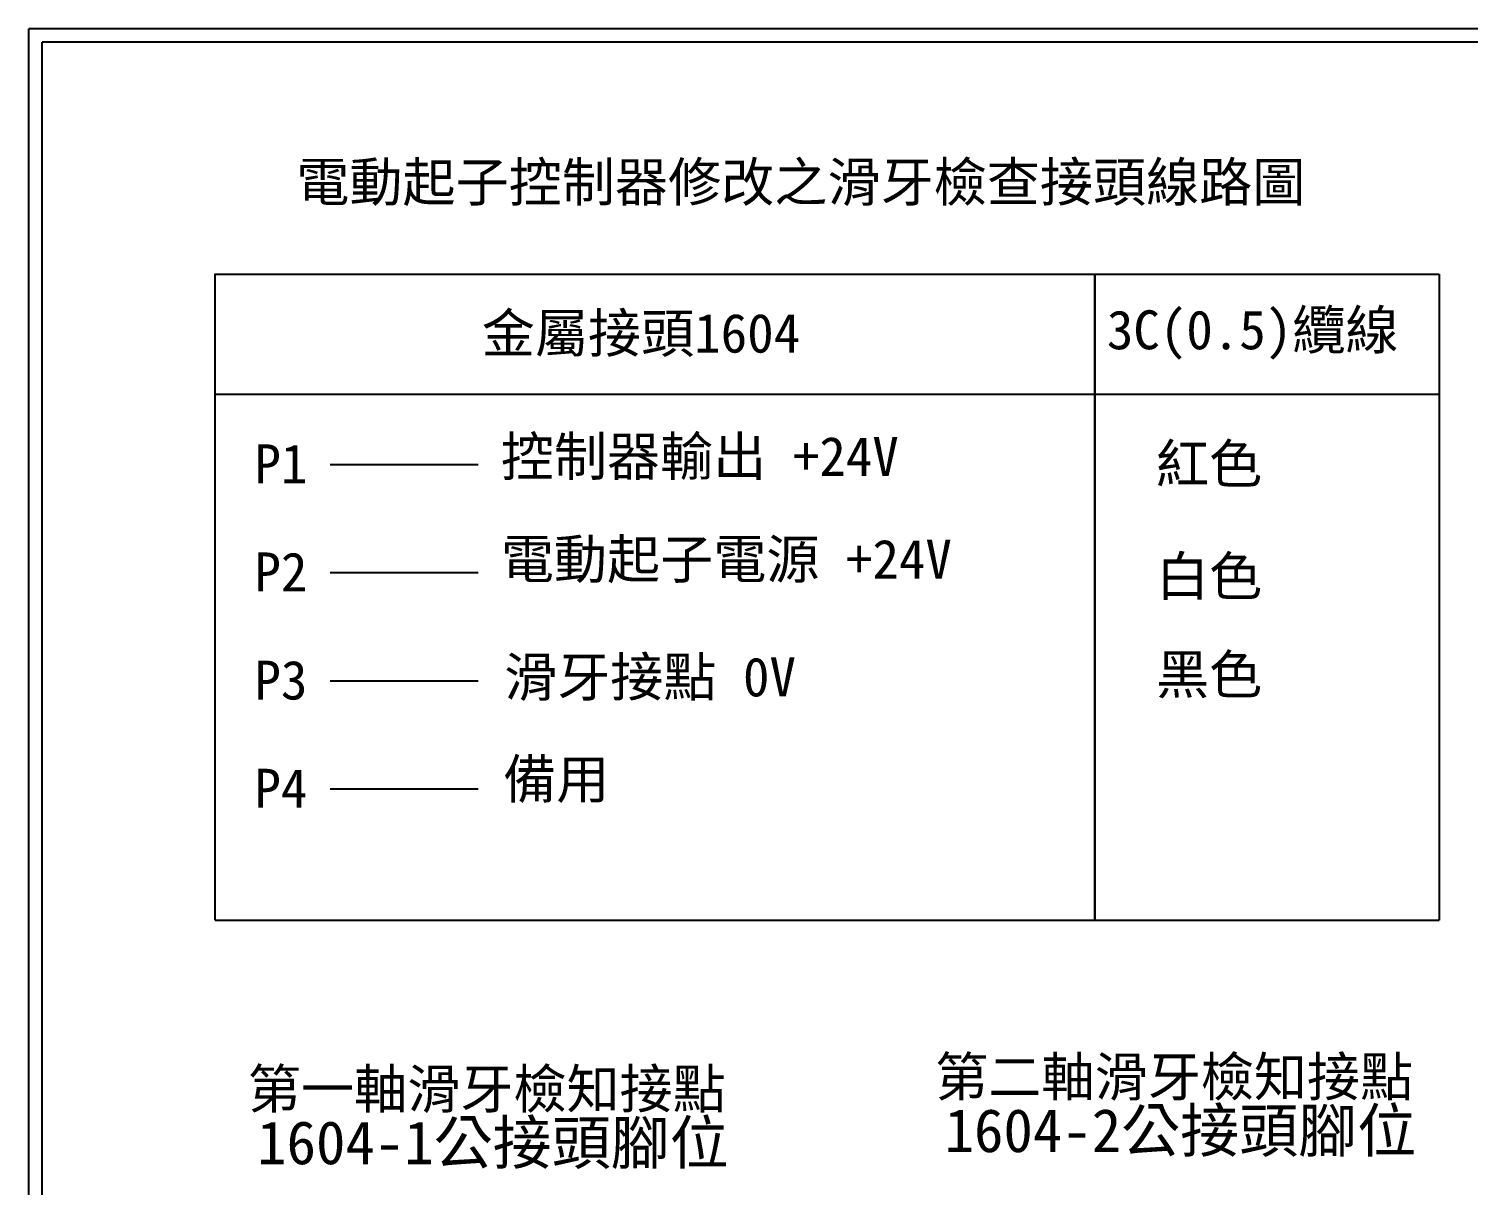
# Model space of a CAD drawing. Extents: x 10 to 297, y 3 to 207.
# Drawn here: x 10 to 143.1, y 100.1 to 207 of the extents above; entities that cross this region are included whole.
import ezdxf

# ---------------------------------------------------------------- set-up
doc = ezdxf.new("R2010")
doc.units = 0
doc.layers.get('0').update_dxf_attribs({"linetype": 'CONTINUOUS'})
doc.layers.add('圖框層', color=7, linetype='CONTINUOUS')
doc.layers.add('標尺寸層', color=3, linetype='CONTINUOUS')
doc.styles.add('CNS', font='romanc.shx', dxfattribs={"bigfont": 'chineset.shx'})
doc.styles.add('STSL', font='KAIU.TTF')

msp = doc.modelspace()

# ---------------------------------------------------------------- linework, layer by layer
at = {"layer": '圖框層', "color": 7}
for p, q in [((297, 206.97), (10, 206.97)), ((10, 3), (10, 206.97)), ((295.75, 205.72), (11.25, 205.72)), ((11.25, 4.25), (11.25, 205.72))]:
    msp.add_line(p, q, dxfattribs=at)
at = {"layer": '標尺寸層', "color": 7}
for p, q in [((108.55, 124.55), (108.55, 184.27)), ((108.55, 184.27), (140.41, 184.27)), ((140.41, 184.27), (140.41, 124.55)), ((27.22, 173.18), (140.41, 173.18)), ((37.87, 166.7), (51.56, 166.7)), ((37.87, 156.7), (51.56, 156.7)), ((37.87, 146.7), (51.56, 146.7)), ((37.87, 136.7), (51.56, 136.7)), ((27.22, 124.55), (140.41, 124.55))]:
    msp.add_line(p, q, dxfattribs=at)
msp.add_lwpolyline([(27.22, 124.55), (27.22, 184.27), (108.55, 184.27), (108.55, 124.55)], dxfattribs=at)

# ---------------------------------------------------------------- texts
at = {"color": 1, "char_height": 4, "attachment_point": 1, "style": 'CNS'}
for s, insert, width in [('{\\fDFKai-SB|b0|i0|c136|p65;1604-1公接頭腳位}', (31.11, 106), 46.6784), ('{\\fDFKai-SB|b0|i0|c136|p65;1604-2公接頭腳位}', (94.67, 107.12), 47.4143)]:
    msp.add_mtext(s, dxfattribs=dict(at, insert=insert, width=width))
at = {"layer": '圖框層', "color": 4, "style": 'STSL'}
for s, p in [('電動起子控制器修改之滑牙檢查接頭線路圖 ', (34.73, 191.01)), ('金屬接頭1604', (51.88, 177.03)), ('3C(0.5)纜線', (109.67, 177.34)), ('控制器輸出 +24V', (53.64, 165.64)), ('紅色', (114.21, 164.96)), ('電動起子電源 +24V', (53.64, 156.14)), ('白色', (114.21, 154.57)), ('滑牙接點 0V', (53.94, 145.25)), ('黑色', (114.21, 145.48)), ('備用', (53.86, 135.81)), ('第二軸滑牙檢知接點 ', (93.8, 108.29)), ('第一軸滑牙檢知接點 ', (30.25, 107.17))]:
    msp.add_text(s, height=3.6, dxfattribs=at).set_placement(p)
at = {"layer": '圖框層', "color": 1, "style": 'STSL'}
for s, p in [('P1', (30.86, 164.96)), ('P2', (30.86, 154.96)), ('P3', (30.86, 144.96)), ('P4', (30.86, 134.96))]:
    msp.add_text(s, height=3.6, dxfattribs=at).set_placement(p)

doc.saveas('drawing.dxf')
